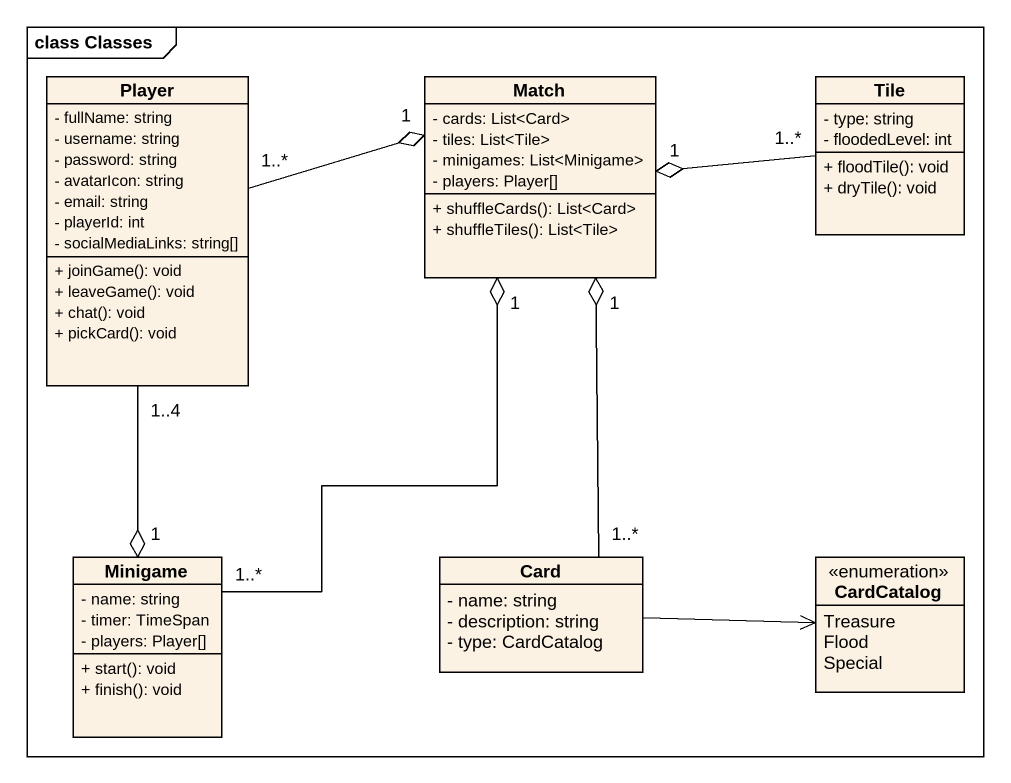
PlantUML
@startuml
mainframe class Classes
hide circle
hide empty members
skinparam classAttributeIconSize 0
class Player {
  - fullName: string
  - username: string
  - password: string
  - avatarIcon: string
  - email: string
  - playerId: int
  - socialMediaLinks: string[]
  + joinGame(): void
  + leaveGame(): void
  + chat(): void
  + pickCard(): void
}
class Match {
  - cards: List<Card>
  - tiles: List<Tile>
  - minigames: List<Minigame>
  - players: Player[]
  + shuffleCards(): List<Card>
  + shuffleTiles(): List<Tile>
}
class Tile {
  - type: string
  - floodedLevel: int
  + floodTile(): void
  + dryTile(): void
}
class Minigame {
  - name: string
  - timer: TimeSpan
  - players: Player[]
  + start(): void
  + finish(): void
}
class "Card" as Card_ {
  - name: string
  - description: string
  - type: CardCatalog
}
enum CardCatalog {
  Treasure
  Flood
  Special
}
Player "1..*" -right-o "1" Match
Player "1..4" --o "1" Minigame
Tile "1..*" -left-o "1" Match
Minigame "1..*" -up-o "1" Match
Card_ "1..*" -up-o "1" Match
Card_ -right-> CardCatalog
@enduml
